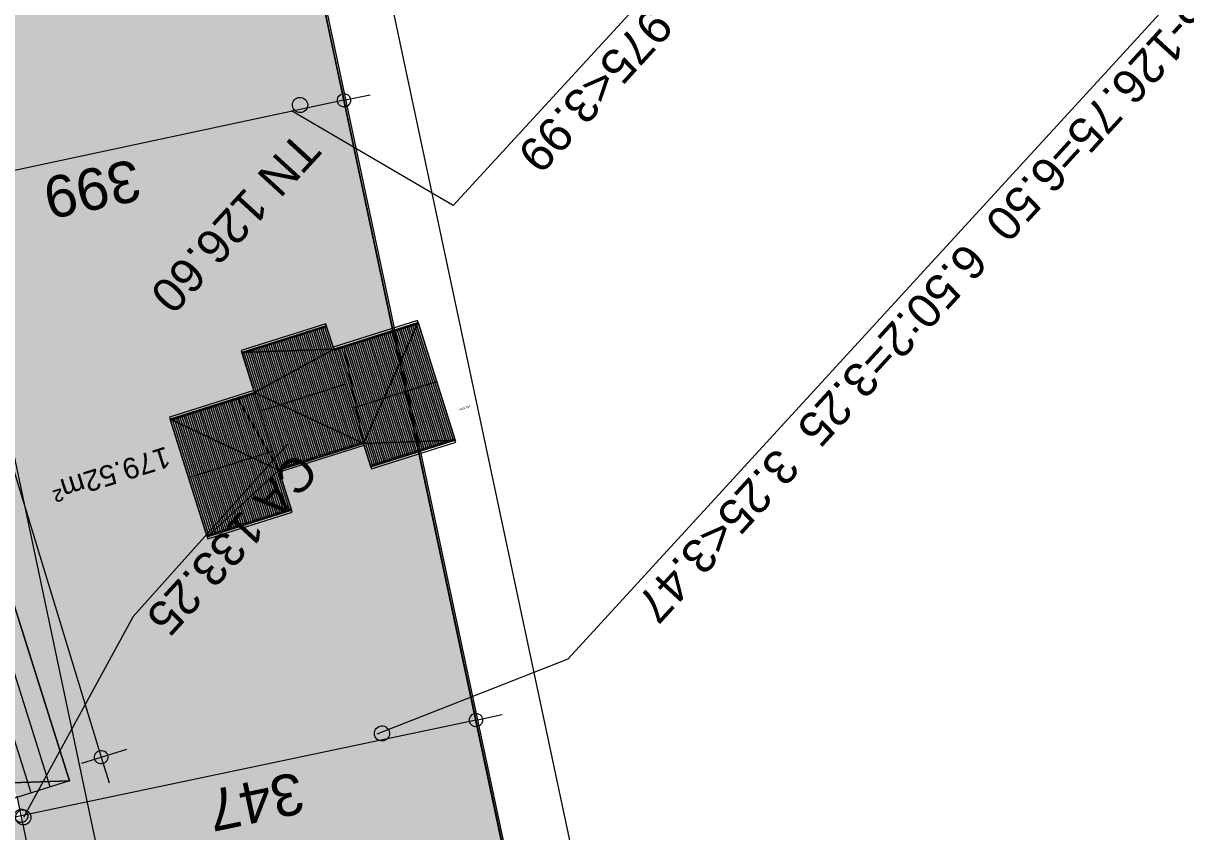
# Model space of a CAD drawing. Header units: metres. Extents: x -2858 to 512, y -1995 to 1252.
# Drawn here: x -880.97 to -872.3, y -873.63 to -867.61 of the extents above; entities that cross this region are included whole.
import ezdxf
from ezdxf.enums import TextEntityAlignment as Align
from ezdxf.lldxf.tags import DXFTag

# ---------------------------------------------------------------- set-up
doc = ezdxf.new("R2010")
doc.units = ezdxf.units.M
for name, color, linetype in [('Calque commun', 7, 'Continuous'), ('Calque11', 7, 'Continuous'), ('Calque17', 7, 'Continuous'), ('Textes', 7, 'Continuous')]:
    doc.layers.add(name, color=color, linetype=linetype)
doc.styles.add('ARIAL', font='arial.ttf')
doc.styles.add('Arial11', font='arial.ttf', dxfattribs={"height": 0.154626})
doc.styles.add('Arial17', font='arial.ttf', dxfattribs={"height": 0.253354})
doc.styles.add('Arial2', font='arial.ttf', dxfattribs={"width": 1.037433, "height": 2.319387})
tags = doc.linetypes.add('DASHDOT2', pattern=[0.5, 0.25, -0.125, 0, -0.125]).pattern_tags.tags
tags[10:11] = [DXFTag(74, 4), DXFTag(75, 0), DXFTag(340, '0'), DXFTag(46, 1.0), DXFTag(50, 0.0), DXFTag(44, 0.0), DXFTag(45, 0.0)]
tags[8:9] = [DXFTag(74, 4), DXFTag(75, 0), DXFTag(340, '0'), DXFTag(46, 1.0), DXFTag(50, 0.0), DXFTag(44, 0.0), DXFTag(45, 0.0)]
tags[6:7] = [DXFTag(74, 4), DXFTag(75, 0), DXFTag(340, '0'), DXFTag(46, 1.0), DXFTag(50, 0.0), DXFTag(44, 0.0), DXFTag(45, 0.0)]
tags[4:5] = [DXFTag(74, 4), DXFTag(75, 0), DXFTag(340, '0'), DXFTag(46, 1.0), DXFTag(50, 0.0), DXFTag(44, 0.0), DXFTag(45, 0.0)]
tags = doc.linetypes.add('HIDDEN', pattern=[0.375, 0.25, -0.125]).pattern_tags.tags
tags[6:7] = [DXFTag(74, 4), DXFTag(75, 0), DXFTag(340, '0'), DXFTag(46, 1.0), DXFTag(50, 0.0), DXFTag(44, 0.0), DXFTag(45, 0.0)]
tags[4:5] = [DXFTag(74, 4), DXFTag(75, 0), DXFTag(340, '0'), DXFTag(46, 1.0), DXFTag(50, 0.0), DXFTag(44, 0.0), DXFTag(45, 0.0)]
tags = doc.linetypes.add('HIDDENX2', pattern=[0.75, 0.5, -0.25]).pattern_tags.tags
tags[6:7] = [DXFTag(74, 4), DXFTag(75, 0), DXFTag(340, '0'), DXFTag(46, 1.0), DXFTag(50, 0.0), DXFTag(44, 0.0), DXFTag(45, 0.0)]
tags[4:5] = [DXFTag(74, 4), DXFTag(75, 0), DXFTag(340, '0'), DXFTag(46, 1.0), DXFTag(50, 0.0), DXFTag(44, 0.0), DXFTag(45, 0.0)]

# ---------------------------------------------------------------- blocks, each defined once
blk = doc.blocks.new('hatch2')
at = {"layer": 'Calque commun', "color": 6, "linetype": 'Continuous', "lineweight": 9}
for p, q in [((-25.8248, -19.2153), (-25.8248, -28.4153)), ((-25.6748, -19.2153), (-25.6748, -28.4153)), ((-25.5248, -19.2153), (-25.5248, -28.4153)), ((-25.3748, -19.2153), (-25.3748, -28.4153)), ((-25.2248, -19.2153), (-25.2248, -28.4153)), ((-25.0748, -19.2153), (-25.0748, -28.4153)), ((-24.9248, -19.2153), (-24.9248, -28.4153)), ((-24.7748, -19.2153), (-24.7748, -28.4153)), ((-24.6248, -19.2153), (-24.6248, -28.4153)), ((-24.4748, -19.2153), (-24.4748, -28.4153)), ((-24.3248, -19.2153), (-24.3248, -28.4153)), ((-24.1748, -19.2153), (-24.1748, -28.4153)), ((-24.0248, -19.2153), (-24.0248, -28.4153)), ((-23.8748, -19.2153), (-23.8748, -28.4153)), ((-23.7248, -19.2153), (-23.7248, -28.4153)), ((-23.5748, -19.2153), (-23.5748, -28.4153)), ((-23.4248, -19.2153), (-23.4248, -28.4153)), ((-23.2748, -19.2153), (-23.2748, -28.4153)), ((-23.1248, -19.2153), (-23.1248, -28.4153)), ((-22.9748, -19.2153), (-22.9748, -28.4153)), ((-22.8248, -19.2153), (-22.8248, -28.4153)), ((-22.6748, -19.2153), (-22.6748, -28.4153)), ((-22.5248, -19.2153), (-22.5248, -28.4153)), ((-22.3748, -19.2153), (-22.3748, -28.4153)), ((-22.2248, -19.2153), (-22.2248, -28.4153)), ((-22.0748, -19.2153), (-22.0748, -28.4153)), ((-21.9248, -19.2153), (-21.9248, -28.4153)), ((-21.7748, -19.2153), (-21.7748, -28.4153)), ((-21.6248, -19.2153), (-21.6248, -28.4153)), ((-21.4748, -19.2153), (-21.4748, -28.4153)), ((-21.3248, -19.2153), (-21.3248, -28.4153)), ((-21.1748, -19.2153), (-21.1748, -28.4153)), ((-21.0248, -19.2153), (-21.0248, -28.4153)), ((-20.8748, -19.2153), (-20.8748, -28.4153)), ((-20.7248, -19.2153), (-20.7248, -28.4153)), ((-20.5748, -19.2153), (-20.5748, -28.4153)), ((-20.4248, -19.2153), (-20.4248, -28.4153)), ((-20.2748, -19.2153), (-20.2748, -28.4153)), ((-20.1248, -19.2153), (-20.1248, -28.4153)), ((-19.9748, -19.2153), (-19.9748, -28.4153)), ((-19.8248, -19.2153), (-19.8248, -28.4153)), ((-19.6748, -19.2153), (-19.6748, -28.4153)), ((-19.5248, -19.2153), (-19.5248, -28.4153)), ((-19.3748, -19.2153), (-19.3748, -28.4153)), ((-39.1748, -20.5153), (-39.1748, -29.7153)), ((-39.0248, -20.5153), (-39.0248, -29.7153)), ((-38.8748, -20.5153), (-38.8748, -29.7153)), ((-38.7248, -20.5153), (-38.7248, -29.7153)), ((-38.5748, -20.5153), (-38.5748, -29.7153)), ((-38.4248, -20.5153), (-38.4248, -29.7153)), ((-38.2748, -20.5153), (-38.2748, -29.7153)), ((-38.1248, -20.5153), (-38.1248, -29.7153)), ((-37.9748, -20.5153), (-37.9748, -29.7153)), ((-37.8248, -20.5153), (-37.8248, -29.7153)), ((-37.6748, -20.5153), (-37.6748, -29.7153)), ((-37.5248, -20.5153), (-37.5248, -29.7153)), ((-37.3748, -20.5153), (-37.3748, -29.7153)), ((-37.2248, -20.5153), (-37.2248, -29.7153)), ((-37.0748, -20.5153), (-37.0748, -29.7153)), ((-36.9248, -20.5153), (-36.9248, -29.7153)), ((-36.7748, -20.5153), (-36.7748, -29.7153)), ((-36.6248, -20.5153), (-36.6248, -29.7153)), ((-36.4748, -20.5153), (-36.4748, -29.7153)), ((-36.3248, -20.5153), (-36.3248, -29.7153)), ((-36.1748, -20.5153), (-36.1748, -29.7153)), ((-36.0248, -20.5153), (-36.0248, -29.7153)), ((-35.8748, -20.5153), (-35.8748, -29.7153)), ((-35.7248, -20.5153), (-35.7248, -29.7153)), ((-35.5748, -20.5153), (-35.5748, -29.7153)), ((-35.4248, -20.5153), (-35.4248, -29.7153)), ((-35.2748, -20.5153), (-35.2748, -29.7153)), ((-35.1248, -20.5153), (-35.1248, -29.7153)), ((-34.9748, -20.5153), (-34.9748, -29.7153)), ((-34.8248, -20.5153), (-34.8248, -29.7153)), ((-34.6748, -20.5153), (-34.6748, -29.7153)), ((-34.5248, -20.5153), (-34.5248, -29.7153)), ((-34.3748, -20.5153), (-34.3748, -29.7153)), ((-34.2248, -20.5153), (-34.2248, -29.7153)), ((-34.0748, -20.5153), (-34.0748, -29.7153)), ((-33.9248, -20.5153), (-33.9248, -29.7153)), ((-33.7748, -20.5153), (-33.7748, -29.7153)), ((-33.6248, -20.5153), (-33.6248, -29.7153)), ((-33.4748, -20.5153), (-33.4748, -29.7153)), ((-33.3248, -20.5153), (-33.3248, -29.7153)), ((-33.1748, -20.5153), (-33.1748, -29.7153)), ((-33.0248, -20.5153), (-33.0248, -29.7153)), ((-32.8748, -20.5153), (-32.8748, -29.7153)), ((-32.7248, -20.5153), (-32.7248, -29.7153)), ((-32.5748, -20.5153), (-32.5748, -29.7153)), ((-32.4248, -22.3507), (-32.4248, -31.5507)), ((-32.2748, -22.3507), (-32.2748, -31.5507)), ((-32.1248, -22.3507), (-32.1248, -31.5507)), ((-31.9748, -22.3507), (-31.9748, -31.5507)), ((-31.8248, -22.3507), (-31.8248, -31.5507)), ((-31.6748, -22.3507), (-31.6748, -31.5507)), ((-31.5248, -22.3507), (-31.5248, -31.5507)), ((-31.3748, -22.3507), (-31.3748, -31.5507)), ((-31.2248, -22.3507), (-31.2248, -31.5507)), ((-31.0748, -22.3507), (-31.0748, -31.5507)), ((-30.9248, -22.3507), (-30.9248, -31.5507)), ((-30.7748, -22.3507), (-30.7748, -31.5507)), ((-30.6248, -22.3507), (-30.6248, -31.5507)), ((-30.4748, -22.3507), (-30.4748, -31.5507)), ((-30.3248, -22.3507), (-30.3248, -31.5507)), ((-30.1748, -22.3507), (-30.1748, -31.5507)), ((-30.0248, -22.3507), (-30.0248, -31.5507)), ((-29.8748, -22.3507), (-29.8748, -31.5507)), ((-29.7248, -22.3507), (-29.7248, -31.5507)), ((-29.5748, -22.3507), (-29.5748, -31.5507)), ((-29.4248, -22.3507), (-29.4248, -31.5507)), ((-29.2748, -22.3507), (-29.2748, -31.5507)), ((-29.1248, -22.3507), (-29.1248, -31.5507)), ((-28.9748, -22.3507), (-28.9748, -31.5507)), ((-28.8248, -22.3507), (-28.8248, -31.5507)), ((-28.6748, -22.3507), (-28.6748, -31.5507)), ((-28.5248, -22.3507), (-28.5248, -31.5507)), ((-28.3748, -22.3507), (-28.3748, -31.5507)), ((-28.2248, -22.3507), (-28.2248, -31.5507)), ((-28.0748, -22.3507), (-28.0748, -31.5507)), ((-27.9248, -22.3507), (-27.9248, -31.5507)), ((-27.7748, -22.3507), (-27.7748, -31.5507)), ((-27.6248, -22.3507), (-27.6248, -31.5507)), ((-27.4748, -22.3507), (-27.4748, -31.5507)), ((-27.3248, -22.3507), (-27.3248, -31.5507)), ((-27.1748, -22.3507), (-27.1748, -31.5507)), ((-27.0248, -22.3507), (-27.0248, -31.5507)), ((-26.8748, -22.3507), (-26.8748, -31.5507)), ((-26.7248, -22.3507), (-26.7248, -31.5507)), ((-26.5748, -22.3507), (-26.5748, -31.5507)), ((-26.4248, -22.3507), (-26.4248, -31.5507)), ((-26.2748, -22.3507), (-26.2748, -31.5507)), ((-26.1248, -22.3507), (-26.1248, -31.5507)), ((-25.9748, -22.3507), (-25.9748, -31.5507))]:
    blk.add_line(p, q, dxfattribs=at)
mesh = blk.add_polyface(dxfattribs=at)
corners = [(-25.9653, -31.5507), (-32.5653, -31.5507), (-32.5653, -29.7153), (-25.9653, -28.4153), (-39.1748, -29.7153), (-32.5653, -22.3507), (-39.1748, -20.5153), (-25.9653, -22.3507), (-19.3559, -28.4153), (-25.9653, -19.2153), (-19.3559, -19.2153), (-32.5653, -20.5153)]
mesh.append_faces([[corners[k] for k in face] for face in [(0, 2, 3), (6, 5, 4), (8, 7, 10)]], dxfattribs={"vtx0": -1, "vtx1": -1, "color": 6})
mesh.append_faces([[corners[k] for k in face] for face in [(3, 2, 5)]], dxfattribs={"vtx0": -1, "vtx1": -1, "vtx2": -1, "color": 6})
mesh.append_faces([[corners[k] for k in face] for face in [(3, 5, 7)]], dxfattribs={"vtx0": -1, "vtx2": -1, "color": 6})
mesh.append_faces([[corners[k] for k in face] for face in [(11, 5, 6)]], dxfattribs={"vtx1": -1, "color": 6})
mesh.append_faces([[corners[k] for k in face] for face in [(2, 4, 5), (8, 3, 7)]], dxfattribs={"vtx1": -1, "vtx2": -1, "color": 6})
mesh.append_faces([[corners[k] for k in face] for face in [(0, 1, 2), (7, 9, 10)]], dxfattribs={"vtx2": -1, "color": 6})
blk = doc.blocks.new('toitvilla13')
at = {"layer": 'Calque commun', "linetype": 'Continuous', "lineweight": 9}
for color, points in [(23, [(-19.356, -19.215), (-25.965, -19.215), (-25.965, -22.351), (-32.565, -22.351), (-32.565, -20.615), (-32.565, -20.515), (-39.175, -20.515), (-39.175, -25.115), (-32.565, -25.115), (-32.565, -26.951), (-25.965, -26.951), (-25.965, -23.815), (-19.356, -23.815)]), (17, [(-19.356, -23.815), (-25.965, -23.815), (-25.965, -26.951), (-32.565, -26.951), (-32.565, -25.115), (-39.175, -25.115), (-39.175, -29.715), (-32.565, -29.715), (-32.565, -31.551), (-25.965, -31.551), (-25.965, -28.415), (-19.356, -28.415)])]:
    blk.add_hatch(color=color, dxfattribs=at).paths.add_polyline_path(points)
at = {"layer": 'Calque commun', "color": 6, "linetype": 'Continuous', "lineweight": 18}
for p, q in [((-25.965, -22.351), (-25.965, -19.215)), ((-32.565, -20.515), (-32.565, -22.351)), ((-32.565, -22.351), (-25.965, -22.351)), ((-32.565, -29.715), (-32.565, -22.351)), ((-25.965, -28.415), (-25.965, -22.351)), ((-25.965, -23.815), (-19.356, -23.815)), ((-32.565, -25.115), (-39.175, -25.115)), ((-32.565, -26.951), (-25.965, -26.951))]:
    blk.add_line(p, q, dxfattribs=at)
at = {"layer": 'Calque commun', "color": 16, "linetype": 'HIDDEN', "lineweight": 18}
for p, q in [((-25.965, -19.315), (-19.356, -19.315)), ((-39.175, -20.615), (-32.565, -20.615)), ((-32.575, -22.451), (-25.965, -22.451)), ((-25.965, -28.315), (-19.356, -28.315)), ((-39.175, -29.615), (-32.565, -29.615)), ((-32.575, -31.451), (-25.965, -31.451))]:
    blk.add_line(p, q, dxfattribs=at)
at = {"layer": 'Calque commun', "color": 0, "linetype": 'ByBlock', "lineweight": -2}
blk.add_blockref('hatch2', (0, 0), dxfattribs=at)
at = {"layer": 'Textes', "color": 9, "linetype": 'ByBlock', "lineweight": -2, "style": 'Arial11'}
blk.add_text('182.33m²', height=0.1546, dxfattribs=at).set_placement((-41.013, -22.724), align=Align.BOTTOM_LEFT)
at = {"layer": 'Calque commun', "color": 16, "linetype": 'Continuous', "lineweight": 9}
mesh = blk.add_polyface(dxfattribs=at)
corners = [(-19.356, -19.065), (-25.965, -19.065), (-25.965, -19.215), (-19.356, -19.215)]
mesh.append_faces([[corners[k] for k in face] for face in [(0, 1, 2, 3)]], dxfattribs={"color": 16})
at = {"layer": 'Calque commun', "color": 9, "linetype": 'HIDDENX2', "lineweight": 18}
mesh = blk.add_polyface(dxfattribs=at)
corners = [(-32.565, -22.351), (-39.175, -20.515), (-39.175, -29.715), (-33.345, -29.715), (-24.632, -28.415), (-19.356, -28.415), (-25.965, -22.351), (-19.356, -19.215), (-32.565, -29.715), (-25.965, -31.551), (-25.965, -28.415), (-32.565, -20.515), (-32.565, -31.551), (-25.965, -19.215)]
mesh.append_faces([[corners[k] for k in face] for face in [(7, 6, 5), (8, 0, 3), (4, 6, 10)]], dxfattribs={"vtx0": -1, "vtx1": -1, "color": 9})
mesh.append_faces([[corners[k] for k in face] for face in [(8, 10, 0)]], dxfattribs={"vtx0": -1, "vtx1": -1, "vtx2": -1, "color": 9})
mesh.append_faces([[corners[k] for k in face] for face in [(0, 1, 2), (8, 9, 10), (10, 6, 0)]], dxfattribs={"vtx0": -1, "vtx2": -1, "color": 9})
mesh.append_faces([[corners[k] for k in face] for face in [(2, 3, 0), (4, 5, 6)]], dxfattribs={"vtx1": -1, "vtx2": -1, "color": 9})
mesh.append_faces([[corners[k] for k in face] for face in [(0, 11, 1), (8, 12, 9), (7, 13, 6)]], dxfattribs={"vtx2": -1, "color": 9})
at = {"layer": 'Calque commun', "color": 16, "linetype": 'Continuous', "lineweight": 9}
mesh = blk.add_polyface(dxfattribs=at)
corners = [(-32.565, -20.365), (-39.175, -20.365), (-39.175, -20.515), (-32.565, -20.515)]
mesh.append_faces([[corners[k] for k in face] for face in [(0, 1, 2, 3)]], dxfattribs={"color": 16})
mesh = blk.add_polyface(dxfattribs=at)
corners = [(-25.965, -22.201), (-32.575, -22.201), (-32.575, -22.351), (-25.965, -22.351)]
mesh.append_faces([[corners[k] for k in face] for face in [(0, 1, 2, 3)]], dxfattribs={"color": 16})
mesh = blk.add_polyface(dxfattribs=at)
corners = [(-19.356, -28.565), (-19.356, -28.415), (-25.965, -28.415), (-25.965, -28.565)]
mesh.append_faces([[corners[k] for k in face] for face in [(0, 1, 2, 3)]], dxfattribs={"color": 16})
mesh = blk.add_polyface(dxfattribs=at)
corners = [(-32.565, -29.715), (-39.175, -29.715), (-39.175, -29.865), (-32.565, -29.865)]
mesh.append_faces([[corners[k] for k in face] for face in [(0, 1, 2, 3)]], dxfattribs={"color": 16})
mesh = blk.add_polyface(dxfattribs=at)
corners = [(-25.965, -31.701), (-25.965, -31.551), (-32.575, -31.551), (-32.575, -31.701)]
mesh.append_faces([[corners[k] for k in face] for face in [(0, 1, 2, 3)]], dxfattribs={"color": 16})
blk = doc.blocks.new('DimLine38')
at = {"layer": 'Calque commun', "color": 1, "linetype": 'Continuous', "lineweight": 9, "xscale": 0.1000000014901161, "yscale": 0.1000000014901161, "zscale": 0.1000000014901161}
blk.add_blockref('toitvilla13', (-38.7653, -20.0204), dxfattribs=at)
blk = doc.blocks.new('toitvilla13-21')
at = {"layer": 'Calque commun', "color": 0, "linetype": 'ByBlock', "lineweight": -2}
blk.add_blockref('hatch2', (0, 0), dxfattribs=at)
at = {"layer": 'Calque commun', "color": 1, "linetype": 'Continuous', "lineweight": 9}
blk.add_blockref('DimLine38', (0, 0), dxfattribs=at)
at = {"layer": 'Textes', "color": 9, "linetype": 'ByBlock', "lineweight": -2, "style": 'Arial2'}
blk.add_text('179.52m²', height=0.15463, dxfattribs=at).set_placement((-40.6127, -22.7241), align=Align.BOTTOM_LEFT)
blk = doc.blocks.new('geometrebondepartleger')
at = {"layer": 'Calque commun', "color": 3, "linetype": 'HIDDEN', "lineweight": 18}
blk.add_line((110.6011, 151.5173), (88.9876, 121.9972), dxfattribs=at)
at = {"layer": 'Calque commun', "color": 10, "linetype": 'DASHDOT2', "lineweight": 18, "flags": 128}
blk.add_lwpolyline([(45.2867, 98.0868), (42.9361, 93.8756), (22.4919, 69.3549), (46.896, 54.8213), (60.0219, 76.4824), (130.1549, 64.2531), (145.3143, 148.376), (109.3485, 154.881), (91.263, 130.1164), (87.3779, 124.8321), (86.3313, 123.2789), (83.8109, 118.8118), (74.9183, 102.5858), (72.6157, 98.3586), (63.0649, 85.9136), (45.1583, 97.9611)], close=True, dxfattribs=at)
at = {"layer": 'Calque11', "color": 7, "linetype": 'Continuous', "lineweight": 9}
blk.add_polyline3d([(45.1869, 97.9611, 79), (63.0561, 85.9381, 79), (64.7397, 88.1342, 79), (67.69, 91.9785, 79), (72.6157, 98.3586, 79), (74.9183, 102.5858, 79), (75.0117, 102.533, 79), (75.1594, 102.7941, 79), (75.089, 102.8339, 79), (77.1307, 106.6488, 79), (83.8254, 118.8322, 79), (86.3006, 123.2789, 79), (91.1411, 129.9217, 79), (101.6728, 144.3499, 79), (104.6039, 148.3942, 79), (113.0237, 159.8602, 79)], dxfattribs=at)
at = {"layer": 'Calque17', "color": 1, "linetype": 'Continuous', "lineweight": 9}
for points in [[(90.7262, 130.2013, 79), (99.5336, 142.257, 79), (101.2463, 144.6136, 79)], [(91.1411, 129.9217, 79), (99.9377, 141.9625, 79), (101.6728, 144.3499, 79)]]:
    blk.add_polyline3d(points, dxfattribs=at)
blk = doc.blocks.new('new2')
at = {"layer": 'Calque commun', "color": 1, "linetype": 'Continuous', "lineweight": 9}
blk.add_arc((0, 0), 0.5, 0, 359.99941, dxfattribs=at)
blk = doc.blocks.new('DimLine13539')
at = {"layer": 'Calque commun', "color": 1, "linetype": 'Continuous', "lineweight": 9}
for p, q in [((29.888, 126.1625), (29.9915, 126.3336)), ((30.0163, 126.0848), (29.7169, 126.266)), ((25.229, 118.466), (29.888, 126.1625))]:
    blk.add_line(p, q, dxfattribs=at)
at = {"layer": 'Calque commun', "color": 1, "linetype": 'Continuous', "lineweight": 9, "xscale": 0.1000000068124471, "yscale": 0.1000000068124471, "zscale": 0.1000000068124471, "rotation": 58.81172391801801}
blk.add_blockref('new2', (29.888, 126.1625), dxfattribs=at)
blk = doc.blocks.new('new3')
at = {"layer": 'Calque commun', "color": 1, "linetype": 'Continuous', "lineweight": 9}
blk.add_arc((0, 0), 0.5, 0, 359.99941, dxfattribs=at)
blk = doc.blocks.new('new4')
at = {"layer": 'Calque commun', "color": 1, "linetype": 'Continuous', "lineweight": 9}
blk.add_arc((0, 0), 0.5, 0, 359.99941, dxfattribs=at)
blk = doc.blocks.new('DimLine13545')
at = {"layer": 'Calque commun', "color": 1, "linetype": 'Continuous', "lineweight": 9}
for p, q in [((27.7287, 127.94), (27.9358, 128.2221)), ((27.8174, 128.0609), (27.6562, 128.1792)), ((27.8174, 128.0609), (30.6123, 126.0099)), ((30.5236, 125.8889), (30.7307, 126.1711)), ((30.6123, 126.0099), (30.7736, 125.8915))]:
    blk.add_line(p, q, dxfattribs=at)
at = {"layer": 'Calque commun', "color": 1, "linetype": 'Continuous', "lineweight": 9, "xscale": 0.1000000097215793, "yscale": 0.1000000097215793, "zscale": 0.1000000097215793, "rotation": 323.7273568062661}
for name, p in [('new3', (27.8174, 128.0609)), ('new4', (30.6123, 126.0099))]:
    blk.add_blockref(name, p, dxfattribs=at)
at = {"layer": 'Calque commun', "color": 1, "linetype": 'Continuous', "lineweight": 9, "style": 'ARIAL'}
blk.add_text('347', height=0.30925, rotation=323.72735, dxfattribs=at).set_placement((29.2208, 127.0434), align=Align.BOTTOM_CENTER)
blk = doc.blocks.new('new287')
at = {"layer": 'Calque commun', "color": 1, "linetype": 'Continuous', "lineweight": 9}
blk.add_arc((0, 0), 0.5, 0, 359.99941, dxfattribs=at)
blk = doc.blocks.new('new288')
at = {"layer": 'Calque commun', "color": 1, "linetype": 'Continuous', "lineweight": 9}
blk.add_arc((0, 0), 0.5, 0, 359.99941, dxfattribs=at)
blk = doc.blocks.new('DimLine18374')
at = {"layer": 'Calque commun', "color": 1, "linetype": 'Continuous', "lineweight": 9}
for p, q in [((24.9437, 124.1236), (25.1497, 124.4066)), ((25.032, 124.2449), (24.8705, 124.3628)), ((25.032, 124.2449), (28.2183, 121.9179)), ((28.13, 121.7966), (28.336, 122.0796)), ((28.2183, 121.9179), (28.3798, 121.8))]:
    blk.add_line(p, q, dxfattribs=at)
at = {"layer": 'Calque commun', "color": 1, "linetype": 'Continuous', "lineweight": 9, "xscale": 0.1000000087217954, "yscale": 0.1000000087217954, "zscale": 0.1000000087217954, "rotation": 323.8594999639736}
for name, p in [('new287', (25.032, 124.2449)), ('new288', (28.2183, 121.9179))]:
    blk.add_blockref(name, p, dxfattribs=at)
at = {"layer": 'Calque commun', "color": 1, "linetype": 'Continuous', "lineweight": 9, "style": 'ARIAL'}
blk.add_text('399', height=0.30925, rotation=323.85949, dxfattribs=at).set_placement((26.631, 123.0895), align=Align.BOTTOM_CENTER)

msp = doc.modelspace()

# ---------------------------------------------------------------- hatches: boundary and pattern name
at = {"layer": 'Calque commun', "linetype": 'Continuous', "lineweight": 9}
h = msp.add_hatch(color=71, dxfattribs=at)
h.paths.add_polyline_path([(-894.3583, -886.2676), (-896.3192, -883.5226), (-888.2524, -877.6135), (-886.586, -876.3393), (-886.8767, -875.3825), (-884.8738, -874.7513), (-884.8402, -874.7878), (-880.9683, -873.5262), (-883.8216, -864.4643), (-882.4071, -864.0286), (-883.1716, -860.3872), (-880.4023, -859.5465), (-873.6209, -891.494), (-875.0612, -892.5783), (-875.0615, -892.5781), (-902.5961, -913.9047), (-904.7618, -911.0101), (-904.83, -911.051), (-908.0635, -906.7949), (-907.402, -906.4871), (-906.676, -906.1878), (-908.0278, -906.8123), (-908.0277, -906.8123), (-906.633, -906.1688), (-906.5259, -906.1215), (-906.5027, -906.0564), (-906.2329, -905.8844), (-906.2257, -905.8941), (-903.2427, -909.8522), (-899.2647, -906.823), (-902.2373, -902.8786), (-901.2676, -902.1455), (-898.2725, -906.1197), (-892.2652, -901.5924), (-895.2673, -897.6089), (-894.2923, -896.8717), (-894.1447, -896.7624), (-891.1355, -900.7554), (-887.1424, -897.7462), (-885.1459, -896.2416), (-888.1551, -892.2485), (-890.1515, -893.753), (-887.3142, -891.5982), (-887.312, -891.5965), (-887.3061, -891.5943), (-884.2968, -895.5873), (-878.3072, -891.0735), (-881.3218, -887.0779), (-881.3053, -887.0652), (-881.267, -887.0736), (-880.3466, -886.363), (-877.306, -890.2953), (-875.8748, -889.2167), (-875.3354, -888.8103), (-878.3447, -884.8172), (-876.3941, -883.3472), (-879.7956, -878.7899), (-879.8159, -878.8066), (-882.7608, -874.899), (-884.7572, -876.4036), (-884.7683, -876.389), (-884.8766, -876.4936), (-886.603, -877.7946), (-886.7538, -877.9083), (-883.7445, -881.9013), (-884.6572, -882.6357), (-884.6578, -882.6362), (-884.6642, -882.6278), (-884.6866, -882.6448), (-887.689, -878.6608), (-893.6786, -883.1747), (-890.6696, -887.1675), (-890.9215, -887.3579), (-892.5544, -887.0226), (-894.2901, -886.2961), (-892.6302, -885.0451), (-893.3524, -884.0868), (-893.334, -884.0729), (-894.0562, -883.1146), (-895.7148, -884.3646), (-895.011, -885.3368), (-894.3282, -886.2802)])
h.paths.add_polyline_path([(-883.3217, -866.0333), (-883.3266, -866.0348), (-883.0472, -866.9213), (-882.4997, -866.7488), (-882.7728, -865.8824), (-882.7679, -865.8809), (-883.0473, -864.9944), (-883.5947, -865.1669)], flags=16)

# ---------------------------------------------------------------- linework, layer by layer
at = {"layer": 'Calque commun', "color": 16, "linetype": 'Continuous', "lineweight": 9}
for p, q in [((-872.3997, -863.1146), (-877.7617, -868.965)), ((-871.7214, -866.6894), (-876.9076, -872.3479)), ((-877.7617, -868.965), (-878.9692, -868.2586)), ((-876.9076, -872.3479), (-878.3315, -872.9063))]:
    msp.add_line(p, q, dxfattribs=at)
at = {"layer": 'Calque commun', "color": 7, "linetype": 'Continuous', "lineweight": 9}
for p, q in [((-880.1497, -872.0299), (-878.9935, -870.7386)), ((-878.9935, -870.7386), (-880.1497, -872.0299)), ((-880.1497, -872.0299), (-880.9679, -873.5286))]:
    msp.add_line(p, q, dxfattribs=at)
at = {"layer": 'Calque commun', "color": 7, "linetype": 'Continuous', "lineweight": 18}
for centre in [(-878.9043, -868.2158), (-878.2943, -872.9009), (-880.9683, -873.5262)]:
    msp.add_arc(centre, 0.0566, 318.16176, 318.16117, dxfattribs=at)

# ---------------------------------------------------------------- block references
at = {"layer": 'Calque commun', "color": 0, "linetype": 'ByBlock', "lineweight": -2}
for name, p, rotation in [('geometrebondepartleger', (-916.0371, -706.7784), 228.1617603435354), ('toitvilla13-21', (-911.8209, -904.5965), 197.4933286152844)]:
    msp.add_blockref(name, p, dxfattribs=dict(at, rotation=rotation))
at = {"layer": 'Calque commun', "color": 1, "linetype": 'Continuous', "lineweight": 9, "rotation": 228.1617603435354}
for name in ['DimLine13539', 'DimLine18374', 'DimLine13545']:
    msp.add_blockref(name, (-954.4467, -766.6559), dxfattribs=at)

# ---------------------------------------------------------------- texts
at = {"layer": 'Textes', "color": 5, "linetype": 'ByBlock', "lineweight": -2, "style": 'Arial17'}
for s, height, rotation, p in [('134.60-126.65=7.95 7.95:2=3.975  3.975<3.99', 0.253354, 227.49367, (-872.3997, -863.1146)), ('133.25-126.75=6.50  6.50:2=3.25  3.25<3.47', 0.253354, 227.49344, (-871.7214, -866.6894)), ('TN 126.60', 0.25335, 227.49367, (-878.9776, -868.3478)), ('CA 133.25', 0.25335, 227.49389, (-878.9935, -870.7386))]:
    msp.add_text(s, height=height, rotation=rotation, dxfattribs=at).set_placement(p, align=Align.BOTTOM_LEFT)

doc.saveas('drawing.dxf')
